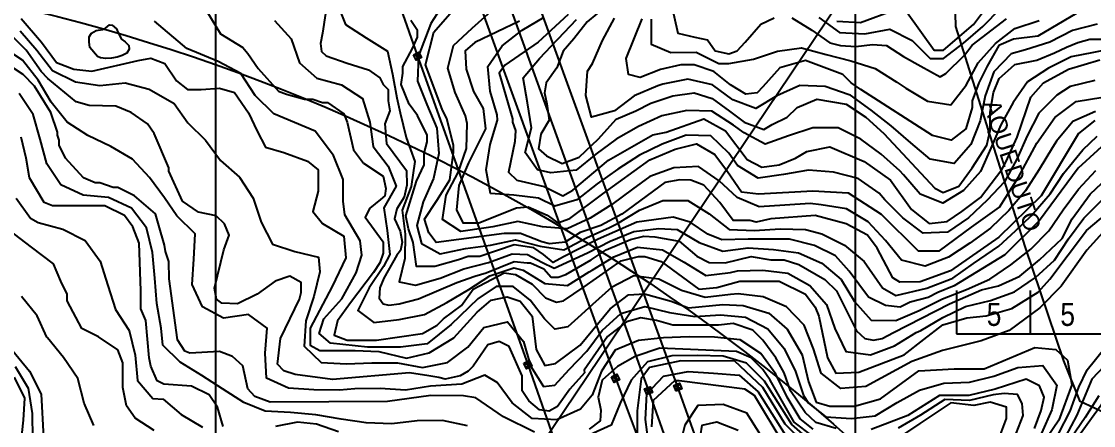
# Model space of a CAD drawing. Header units: millimetres. Extents: x 548366 to 1117317, y 7446967 to 14899125.
# Drawn here: x 555057 to 556733, y 7457678 to 7458309 of the extents above; entities that cross this region are included whole.
import ezdxf
from ezdxf.enums import TextEntityAlignment as Align

# ---------------------------------------------------------------- set-up
doc = ezdxf.new("R2010")
doc.units = ezdxf.units.MM
doc.header["$MEASUREMENT"] = 0
for name, color, linetype in [('AQUEDUTO', 7, 'Continuous'), ('CURVA_INTERMEDIÁRIA', 32, 'Continuous'), ('CURVA_MESTRA', 36, 'Continuous'), ('ENERGIA', 7, 'Continuous'), ('MALHA_TM', 8, 'Continuous'), ('RADIAIS', 222, 'Continuous')]:
    doc.layers.add(name, color=color, linetype=linetype)
doc.styles.add('ar_n', font='ARIALN.TTF', dxfattribs={"height": 30})
doc.styles.add('ARIAL', font='ARIAL.TTF')

# ---------------------------------------------------------------- blocks, each defined once
blk = doc.blocks.new('C10')
at = {"layer": 'ENERGIA', "color": 0, "linetype": 'Continuous'}
for p, q in [((-1.51, 1.5), (1.51, -1.5)), ((1.49, 1.5), (-1.49, -1.5))]:
    blk.add_line(p, q, dxfattribs=at)
blk.add_polyline3d([(-1.51, 1.5, 0), (1.49, 1.5, 0), (1.51, -1.5, 0), (-1.49, -1.5, 0), (-1.51, 1.5, 0)], dxfattribs=at)

msp = doc.modelspace()

# ---------------------------------------------------------------- linework, layer by layer
at = {"layer": 'AQUEDUTO', "ltscale": 5}
msp.add_lwpolyline([(556778.8, 7457684.6), (556711.5, 7457715.9), (556686.2, 7457779.5), (556625.8, 7457958.2), (556517.4, 7458301.5), (556513.8, 7458445.6)], dxfattribs=at)
at = {"layer": 'CURVA_INTERMEDIÁRIA'}
for points, elevation in [([(556070.4, 7458347.3), (556082.9, 7458291.2), (556109.2, 7458285.2), (556129, 7458281), (556141.2, 7458263.7), (556162.7, 7458259), (556175.3, 7458263.7), (556187.8, 7458276.9), (556212.3, 7458305.5), (556233.3, 7458315.1)], 120), ([(555720, 7458343.5), (555696.6, 7458306.1), (555677.2, 7458255.9), (555675.6, 7458216.3), (555690.6, 7458179.7), (555706, 7458142.9), (555709, 7458103.1), (555701, 7458064.2), (555684.8, 7458027.6), (555675, 7457990.6), (555682.2, 7457962.7), (555711.4, 7457946.5), (555750.6, 7457954.7), (555790.1, 7457960.1), (555829.2, 7457968.6), (555867.5, 7457958.7), (555904.6, 7457953), (555939.9, 7457971.7), (555976, 7457987.5), (555988.3, 7457994.1), (556022.6, 7458014.7), (556059.1, 7458029.6), (556098.5, 7458029.8), (556131.9, 7458008.9), (556163, 7457984.6), (556202.8, 7457983.2), (556242.6, 7457985.6), (556282.6, 7457984.3), (556307.7, 7457977.7), (556343.5, 7457960.2), (556374, 7457934.4), (556402.9, 7457893.2), (556423.7, 7457881.5), (556472.2, 7457892.8), (556510.3, 7457907.5), (556512.4, 7457908.4), (556545.2, 7457931.3), (556584.4, 7457958.5), (556610.4, 7457982.2), (556635.3, 7458005.9), (556664.9, 7458040.2), (556685.6, 7458072.2), (556715.8, 7458108.9), (556738.3, 7458130.2)], 230), ([(556734.9, 7458154.7), (556709.3, 7458134.3), (556650.5, 7458037.1), (556584.8, 7457972.7), (556509, 7457919.7), (556461.8, 7457902.9), (556429.8, 7457902.1), (556418.9, 7457908.8), (556394.6, 7457955.2), (556379.3, 7457975.7), (556346, 7457993.6), (556297.4, 7458006.4), (556228.3, 7458001.2), (556205.3, 7457996.1), (556195.1, 7457998.7), (556169.5, 7457998.7), (556148.4, 7458026.9), (556123.2, 7458053.8), (556103, 7458061.4), (556086.1, 7458062.2), (556062.5, 7458058), (555995.2, 7458008.4), (555962.3, 7457990.7), (555930.3, 7457979.8), (555906.7, 7457964.6), (555882.3, 7457962.1), (555870.2, 7457965.4), (555836.9, 7457978.2), (555811.3, 7457978.2), (555705.2, 7457964.3), (555693.4, 7457979.5), (555686.7, 7458000.5), (555706, 7458030), (555726.2, 7458061.9), (555732.1, 7458104.8), (555732, 7458116.4), (555721.8, 7458157.3), (555714.1, 7458172.7), (555688.5, 7458241.7), (555701.3, 7458292.9), (555737.1, 7458333.8)], 220), ([(555971.2, 7458334), (555941, 7458308.8), (555920.4, 7458282.1), (555903.6, 7458263), (555893.6, 7458237.1), (555876.8, 7458213.4), (555874.1, 7458198.1), (555878, 7458180.6), (555881.8, 7458155.4), (555868.8, 7458133.2), (555865, 7458110.3), (555877.2, 7458099.6), (555901.7, 7458087.4), (555928.4, 7458097.3), (555959, 7458126.3), (555986.3, 7458156.9), (556016.9, 7458169.9), (556040.6, 7458182.1), (556074.8, 7458193.1), (556108.1, 7458198.2), (556136.2, 7458189), (556163.7, 7458169.1), (556186.6, 7458152.3), (556217.2, 7458140.8), (556230.2, 7458148.5), (556253.9, 7458159.9), (556269.3, 7458175.2), (556300, 7458188), (556346, 7458180.3), (556376.7, 7458159.9), (556404.9, 7458134.3), (556484.6, 7458049), (556497.6, 7458042.1), (556522.1, 7458052.1), (556543, 7458080.6), (556566, 7458116.4), (556571.2, 7458139.4), (556570.8, 7458167.9), (556576.2, 7458198.5), (556585.3, 7458220.6), (556599.1, 7458232.8), (556609.8, 7458242), (556644.2, 7458248.9), (556671.5, 7458260.3), (556690.6, 7458269.5), (556708.2, 7458276.4), (556726.6, 7458281.7), (556757.1, 7458281.7)], 160), ([(556303.4, 7458315.5), (556335.7, 7458292.2), (556375.2, 7458290.4), (556414.4, 7458297.7), (556449, 7458279.8), (556477.2, 7458251.6), (556498, 7458251.7), (556529.4, 7458275.6), (556559.8, 7458301.5), (556587.7, 7458330.2)], 110), ([(555345.7, 7458326.2), (555367.9, 7458289.9), (555402.5, 7458269), (555410.5, 7458259.3), (555426.6, 7458236), (555458.3, 7458200.8), (555471.1, 7458195.7), (555499.2, 7458188), (555512, 7458188), (555527.4, 7458182.9), (555535, 7458182.9), (555560.6, 7458165), (555565.7, 7458152.2), (555576, 7458108.7), (555591.3, 7458088.2), (555622, 7458067.7), (555626.1, 7458048.4), (555624.6, 7458037.1), (555618, 7458031.5), (555601.1, 7458017.9), (555593.9, 7458003.8), (555622, 7457965.4), (555622, 7457947.5), (555616.9, 7457932.2), (555607.2, 7457917.2), (555571, 7457869.8), (555550.9, 7457841.7), (555545.3, 7457819.6), (555565.7, 7457811.9), (555611.8, 7457811.9), (555683.4, 7457822.2), (555706.4, 7457835), (555716.7, 7457845.2), (555744.8, 7457865.7), (555762.7, 7457891.2), (555811.3, 7457916.8), (555829.2, 7457914.3), (555854.8, 7457898.9), (555876, 7457878), (555892.9, 7457870.8), (555904.2, 7457873.2), (555936.4, 7457894.9), (555994.3, 7457935.8), (556021.1, 7457942.4), (556031.4, 7457942.4), (556056.9, 7457934.7), (556115.8, 7457891.2), (556143.9, 7457893.8), (556179.7, 7457904), (556241.1, 7457904), (556282.1, 7457883.6), (556297.4, 7457863.1), (556303, 7457849), (556316.7, 7457784), (556329.6, 7457759.9), (556365.8, 7457761.5), (556436.6, 7457788.8), (556467.2, 7457812.9), (556497, 7457835.4), (556534.8, 7457846.6), (556564.6, 7457849.8), (556604.8, 7457861.1), (556645.8, 7457886.8), (556664.3, 7457906.9), (556721.5, 7457983.2), (556744.8, 7458002.1)], 280), ([(555452.3, 7458311), (555478.1, 7458282.1), (555491.2, 7458245), (555518.3, 7458220.9), (555556.8, 7458210.5), (555589.6, 7458189.3), (555601.2, 7458152.4), (555606.7, 7458114.2), (555630.2, 7458083.6), (555642.4, 7458052.1), (555623.1, 7458018.4), (555628.5, 7457982.9), (555632.8, 7457945.7), (555622.7, 7457926.6), (555600.2, 7457893.5), (555582.7, 7457858), (555607.7, 7457839.2), (555647.3, 7457843.8), (555686.5, 7457851.9), (555721.7, 7457870.5), (555755.9, 7457890.9), (555789, 7457912.1), (555826.4, 7457924.5), (555841, 7457921.2), (555874.8, 7457900.3), (555910.2, 7457897), (555944.1, 7457918.3), (555948.9, 7457921), (555982.9, 7457941.9), (556019.6, 7457957), (556058.9, 7457953), (556092.9, 7457933.4), (556126.5, 7457912.6), (556165.3, 7457917.1), (556176, 7457919.8), (556215.4, 7457920.9), (556254.6, 7457916.5), (556289.2, 7457897.1), (556315.3, 7457867.5), (556328.1, 7457829.8), (556345.4, 7457793.8), (556384, 7457788.9), (556421.4, 7457803), (556455.4, 7457823.8), (556462.4, 7457826.6), (556496.8, 7457846.9), (556532.7, 7457864.3), (556571.5, 7457873.4), (556608.9, 7457887.3), (556642, 7457909.7), (556671.6, 7457936.5), (556693.5, 7457969.9), (556717.3, 7458002), (556745.5, 7458030.2)], 270), ([(555531.9, 7458321.8), (555527.3, 7458291), (555524.1, 7458274.9), (555525.9, 7458262.4), (555532.8, 7458255.6), (555565.7, 7458244.3), (555599, 7458234.1), (555616.9, 7458221.3), (555622, 7458211), (555629.7, 7458203.4), (555629.7, 7458185.4), (555632.3, 7458170.1), (555624.6, 7458149.6), (555627.1, 7458118.9), (555658.8, 7458076.9), (555659.3, 7458053.9), (555655.1, 7458035.2), (555643.4, 7458017), (555639.9, 7458001.2), (555648.8, 7457981.7), (555651.8, 7457964.7), (555649, 7457951.8), (555643.3, 7457944.2), (555623, 7457908.4), (555617, 7457893.2), (555615.9, 7457877.1), (555621.9, 7457868.4), (555631.1, 7457866.1), (555647.2, 7457868.4), (555677.6, 7457876.4), (555737.4, 7457901.9), (555765.3, 7457911.7), (555783.2, 7457916.8), (555826.7, 7457934.7), (555847.2, 7457932.2), (555852.3, 7457932.2), (555873.1, 7457923.2), (555884.8, 7457910.1), (555895.9, 7457909.8), (555907.9, 7457914), (555947.2, 7457937.1), (555970.5, 7457952.5), (556008.9, 7457968.8), (556029.4, 7457974.3), (556046.7, 7457973.1), (556084.8, 7457966.3), (556112.4, 7457943.1), (556131.5, 7457932.9), (556156.7, 7457932.2), (556197.6, 7457942.4), (556228.3, 7457937.3), (556248.8, 7457937.3), (556271.8, 7457929.6), (556312.8, 7457906.6), (556330.7, 7457888.7), (556362, 7457826.4), (556375.1, 7457814.2), (556388.7, 7457811.5), (556402.3, 7457814), (556419.8, 7457823.4), (556507.3, 7457868.2), (556557.5, 7457890.3), (556584, 7457896.4), (556617.2, 7457911.7), (556647.9, 7457937.3), (556683.7, 7457970.5), (556699.1, 7458001.2), (556727.2, 7458039.6), (556773.3, 7458083.1)], 260), ([(556756.8, 7458124.6), (556708.8, 7458080.5), (556648.3, 7457998.6), (556594.2, 7457945), (556514.9, 7457896.4), (556489.3, 7457886.1), (556473.9, 7457878.4), (556445.8, 7457870.8), (556430.5, 7457863.1), (556407.4, 7457865.7), (556380.9, 7457879), (556350.7, 7457919.3), (556329.2, 7457943.2), (556296.4, 7457959.6), (556257.3, 7457969.6), (556192.9, 7457969.6), (556151.3, 7457968.4), (556129.9, 7457977.2), (556102.1, 7457996.1), (556075.7, 7458003.7), (556018.9, 7457996.1), (555958.4, 7457969.6), (555904.1, 7457941.9), (555887.7, 7457933.1), (555872.6, 7457945.7), (555857.5, 7457955.8), (555826.7, 7457960.3), (555773, 7457942.4), (555755.1, 7457942.4), (555739.7, 7457937.3), (555703.1, 7457926.5), (555674.1, 7457926.5), (555669, 7457964.3), (555661.5, 7457985.7), (555657.7, 7458005.9), (555674.1, 7458060), (555686, 7458085.7), (555686, 7458103.6), (555691.1, 7458121.5), (555691.1, 7458131.7), (555675.7, 7458162.4), (555663, 7458180.3), (555650.2, 7458211), (555652.7, 7458228.9), (555652.7, 7458239.2), (555668.1, 7458267.3), (555675.7, 7458285.2), (555675.7, 7458295.5), (555665.5, 7458310.8)], 240), ([(556735.9, 7458168.9), (556700.1, 7458153.2), (556674.5, 7458122.7), (556668.3, 7458112.5), (556647.7, 7458078.3), (556626.1, 7458044.7), (556600.1, 7458014.3), (556571.7, 7457986.6), (556539.2, 7457963.4), (556506, 7457941.1), (556469.2, 7457927), (556432.6, 7457936.7), (556407.3, 7457967.5), (556380.4, 7457996.7), (556346.3, 7458016.9), (556306.8, 7458023.2), (556289.8, 7458025.3), (556249.9, 7458022.7), (556210, 7458020), (556175.4, 7458034.5), (556147.3, 7458060.5), (556115.1, 7458082.8), (556076.4, 7458080.8), (556039, 7458067.2), (556011.8, 7458047.3), (555979.5, 7458023.7), (555945.8, 7458002.1), (555909.7, 7457985.3), (555871.2, 7457988.5), (555832.5, 7457996.8), (555793.5, 7457988.5), (555782.9, 7457987.1), (555743.4, 7457981.3), (555714.9, 7458000.1), (555720.6, 7458038.2), (555739.5, 7458073.4), (555752.6, 7458111), (555753.6, 7458150), (555750.9, 7458162), (555734.6, 7458198.4), (555723, 7458236.6), (555732.3, 7458272.1), (555761.3, 7458299.1), (555791, 7458325.7)], 210), ([(556734.7, 7458217.5), (556696.1, 7458207.7), (556675.1, 7458194.1), (556647.3, 7458166.1), (556629, 7458130.8), (556612.6, 7458094.3), (556593.4, 7458059.2), (556566.2, 7458030.2), (556537.4, 7458002.7), (556504.4, 7457980.4), (556466.1, 7457978.8), (556434.6, 7458002.9), (556406.2, 7458031), (556397.7, 7458041.5), (556364.7, 7458064.1), (556326.3, 7458074.2), (556287.1, 7458077), (556247.8, 7458070.2), (556208.5, 7458064.7), (556176.2, 7458084.6), (556162.3, 7458103.5), (556134.1, 7458130.6), (556095.9, 7458131.7), (556058.3, 7458117.9), (556022.8, 7458100.5), (555989.2, 7458078.8), (555956.5, 7458055.9), (555925.1, 7458031), (555890.7, 7458021), (555865, 7458033.4), (555826.3, 7458038.1), (555790.1, 7458040.5), (555783.3, 7458077.7), (555789.5, 7458117.1), (555800.6, 7458155.4), (555800.3, 7458163.6), (555789.6, 7458200.8), (555785.8, 7458239.2), (555808.1, 7458271.2), (555839.3, 7458296.1), (555873.7, 7458316.4)], 190), ([(555911.2, 7458320.2), (555864.3, 7458277.3), (555812.5, 7458241.1), (555803.7, 7458228.9), (555824.1, 7458157.3), (555824.1, 7458152.2), (555829.2, 7458139.4), (555828, 7458121.9), (555818.3, 7458074), (555831, 7458061.4), (555874, 7458051.6), (555902.8, 7458036.9), (555918.5, 7458045.7), (555974.2, 7458092.6), (556043.6, 7458132.6), (556064.6, 7458136.8), (556123.5, 7458157.3), (556157.1, 7458138.8), (556191.2, 7458093.6), (556214.1, 7458081.8), (556241.1, 7458085.7), (556266.7, 7458095.9), (556284.6, 7458106.1), (556320.4, 7458113.8), (556374.2, 7458090.8), (556415.1, 7458061.4), (556448.3, 7458015.5), (556475.7, 7457994), (556504, 7457996.9), (556526.5, 7458012.5), (556555.8, 7458034.5), (556589.1, 7458078), (556595.6, 7458089.6), (556613.1, 7458128.6), (556634.6, 7458191.1), (556654.2, 7458213.5), (556693.3, 7458235), (556742.2, 7458249.7)], 180), ([(556771.4, 7458268.9), (556732.3, 7458260.8), (556697.9, 7458254.4), (556662.3, 7458236.7), (556629.2, 7458215.3), (556606.9, 7458182.7), (556587.6, 7458148.1), (556572, 7458111.6), (556555.8, 7458075.3), (556529.5, 7458045.4), (556496.8, 7458025.6), (556461.7, 7458039.8), (556435.7, 7458070.1), (556429.8, 7458076.4), (556400.8, 7458102.1), (556368.6, 7458125.5), (556333.2, 7458143.5), (556293.7, 7458143.1), (556256, 7458130.8), (556219.5, 7458117.8), (556186.4, 7458135.4), (556169.6, 7458147.7), (556136, 7458169.1), (556096.8, 7458170.3), (556057.7, 7458162.2), (556021.5, 7458145.5), (555986.6, 7458125.8), (555954.5, 7458102.3), (555923.8, 7458077.4), (555884.3, 7458073), (555863.6, 7458077.5), (555844, 7458104.9), (555854.2, 7458143.4), (555847.6, 7458182.2), (555841.1, 7458221.4), (555866.4, 7458251.8), (555894.1, 7458280.6), (555895.8, 7458282.4), (555924.2, 7458312.4)], 170), ([(556706.3, 7458322.2), (556645.4, 7458286.6), (556607.5, 7458282), (556584.6, 7458271.7), (556566.2, 7458239.6), (556553.3, 7458213.6), (556543, 7458185.4), (556543, 7458175.2), (556532.8, 7458142), (556509.8, 7458124), (556481, 7458131.5), (556369.1, 7458203.4), (556353.7, 7458213.6), (556340.9, 7458226.4), (556282.4, 7458248.5), (556242.2, 7458237), (556215.7, 7458207.2), (556206.6, 7458198), (556189.3, 7458195.7), (556165.2, 7458210.6), (556138.8, 7458231.5), (556108.1, 7458241.7), (556087.6, 7458241.7), (556055.9, 7458234.5), (556023.8, 7458221.9), (556005.4, 7458226.5), (556002, 7458251.8), (556027.2, 7458313.7)], 140), ([(556041.3, 7458313), (556040.9, 7458274), (556072, 7458261), (556111.6, 7458261.7), (556146.7, 7458244), (556162.5, 7458243.8), (556200.9, 7458250.7), (556238.6, 7458263.1), (556276.2, 7458268.1), (556314.7, 7458258), (556353.4, 7458248), (556391.4, 7458236.1), (556425, 7458214.5), (556439.1, 7458205.5), (556473.3, 7458184.8), (556509.3, 7458179.1), (556533.5, 7458210.2), (556552.5, 7458245.1), (556579.1, 7458274.9), (556609.7, 7458298.7), (556647.4, 7458310.9)], 130), ([(556260.8, 7458315.1), (556292.5, 7458296), (556320.6, 7458276.3), (556337.3, 7458271.8), (556361.2, 7458270.6), (556386.9, 7458273.6), (556409, 7458271.8), (556435.6, 7458254.5), (556462.8, 7458239.6), (556492.7, 7458222.8), (556501.7, 7458228.2), (556531, 7458256.9), (556543, 7458272.4), (556596.7, 7458313.4)], 120), ([(555054.6, 7458294.7), (555080.7, 7458264.4), (555105.3, 7458233.1), (555141, 7458215.3), (555179.2, 7458209.7), (555219, 7458213.4), (555256.3, 7458203.5), (555295.3, 7458181.3), (555316.7, 7458151.2), (555344.6, 7458123.8), (555368, 7458092.1), (555397.3, 7458066), (555418.9, 7458033.3), (555431.3, 7457995.8), (555449.3, 7457961.4), (555483.8, 7457950), (555520.9, 7457941.5), (555523.3, 7457918.3), (555513.8, 7457879.6), (555501.1, 7457841.8), (555498.4, 7457802.4), (555525.3, 7457776.7), (555564.6, 7457774.5), (555604.6, 7457776.4), (555644.5, 7457776.1), (555683.8, 7457768.9), (555722.5, 7457776.9), (555754.3, 7457800.6), (555779.6, 7457831.4), (555816.6, 7457840.1), (555841.4, 7457809.7), (555852.4, 7457771.7), (555873, 7457739.3), (555890.6, 7457741.6), (555912.9, 7457765.6), (555940.3, 7457794.6), (555964.5, 7457826.5), (555993.9, 7457853.4), (556031.2, 7457864.1), (556069.9, 7457854.8), (556109.3, 7457848.7), (556149.3, 7457851.2), (556188.8, 7457847.7), (556223.7, 7457829.3), (556249.2, 7457798.6), (556266.9, 7457762.9), (556279.1, 7457725), (556287.1, 7457713), (556314.2, 7457691.9), (556353.5, 7457689.3), (556391.5, 7457693.3), (556425.4, 7457714.4), (556460.3, 7457733.4), (556498.8, 7457744.4), (556538.6, 7457745.9), (556576.9, 7457755.4), (556614.5, 7457769.1), (556653.4, 7457771.9), (556675.4, 7457741.3), (556667.6, 7457702.7), (556651.2, 7457666.4)], 310), ([(556766.4, 7458001.1), (556722.3, 7457952.3), (556682.1, 7457895.8), (556648.6, 7457862.3), (556600.8, 7457826.9), (556556.7, 7457810.6), (556496.4, 7457795.3), (556448.6, 7457778.1), (556376.7, 7457739.1), (556337.5, 7457736.1), (556306.6, 7457760.1), (556294.9, 7457798.3), (556280.3, 7457835.3), (556252.4, 7457863.5), (556216.4, 7457879.3), (556177, 7457883.8), (556165.3, 7457882.9), (556125.5, 7457878.5), (556088.5, 7457889.2), (556053, 7457906.9), (556014, 7457912.3), (555979.2, 7457893.7), (555949.2, 7457867.2), (555931.5, 7457851.3), (555910.8, 7457832.4), (555890.7, 7457828.6), (555874.3, 7457844.9), (555851.7, 7457873.9), (555825.2, 7457895.3), (555798.8, 7457895.3), (555769.9, 7457876.4), (555728.4, 7457836.1), (555690.7, 7457805.9), (555649.1, 7457800.9), (555597.6, 7457800.9), (555539.7, 7457807.2), (555522.1, 7457822.3), (555529.6, 7457844.9), (555557.3, 7457876.4), (555580, 7457916.6), (555588.8, 7457944.3), (555586.2, 7457967), (555562.3, 7458007.2), (555559.8, 7458028.6), (555559.8, 7458062.6), (555544.7, 7458100.3), (555515.8, 7458138), (555451, 7458165.1), (555422.1, 7458194), (555399.5, 7458228), (555364.2, 7458246.8), (555315.2, 7458267), (555264.9, 7458309.7)], 290), ([(556330.1, 7457673.5), (556298.6, 7457682.8), (556281.9, 7457698.8), (556259, 7457732.6), (556248.8, 7457760.8), (556236, 7457783.8), (556215.6, 7457811.9), (556200.2, 7457827.3), (556169.5, 7457837.5), (556146.5, 7457835), (556074.8, 7457835), (556049.3, 7457842.6), (556025.1, 7457846.3), (556002.6, 7457840.1), (555972.7, 7457817.6), (555936.2, 7457764.8), (555936.7, 7457760.8), (555913.7, 7457735.2), (555894.6, 7457707.8), (555881.6, 7457700.5), (555866.5, 7457702.7), (555850.1, 7457716.8), (555839.5, 7457732.6), (555839.5, 7457755.7), (555819, 7457801.7), (555803.7, 7457809.4), (555785.8, 7457804.3), (555762.7, 7457771), (555755.1, 7457763.3), (555742.3, 7457755.7), (555719.2, 7457750.5), (555709, 7457753.1), (555693.7, 7457755.7), (555663.3, 7457760.4), (555542.9, 7457750.3), (555484.6, 7457758.2), (555466.6, 7457763.8), (555457.1, 7457773.9), (555461.6, 7457814.4), (555491.5, 7457875.9), (555494.1, 7457886.1), (555494.1, 7457901.5), (555476.2, 7457911.7), (555453.2, 7457904), (555425, 7457883.6), (555394.3, 7457868.2), (555370.1, 7457869.6), (555361.7, 7457875.8), (555358.3, 7457892.7), (555373, 7457952.8), (555381.5, 7457975.7), (555373.9, 7457993.6), (555360.9, 7458005.7), (555333.4, 7458011.8), (555308.6, 7458028.7), (555286.9, 7458075.4), (555286.9, 7458080.6), (555263.9, 7458134.3), (555253.6, 7458149.6), (555228, 7458167.5), (555204.3, 7458177.1), (555162.7, 7458178.2), (555142.4, 7458183.9), (555098, 7458220.4), (555087.3, 7458231.5), (555064.3, 7458264.8), (555041.3, 7458287.8)], 320), ([(556294.1, 7457672.8), (556274.1, 7457688.6), (556253.6, 7457722.6), (556236, 7457758.5), (556212.7, 7457790.9), (556180, 7457812.4), (556140.3, 7457816.1), (556100.3, 7457816.6), (556060.5, 7457815.3), (556021.3, 7457811.3), (555984.9, 7457796), (555963.4, 7457763.1), (555949, 7457725.9), (555930.7, 7457704.1), (555893.7, 7457687.4), (555855.1, 7457689.2), (555823.8, 7457713.5), (555800.5, 7457745.4), (555781.3, 7457756.8), (555745.3, 7457743), (555696.3, 7457739.7), (555657.2, 7457733.4), (555617.3, 7457736.2), (555577.6, 7457735.4), (555553.8, 7457733.4), (555513.9, 7457734.1), (555474, 7457736.8), (555439.5, 7457752.1), (555437.7, 7457791.5), (555440.7, 7457830.3), (555411.5, 7457851.6), (555372.3, 7457846), (555339.9, 7457863.5), (555323.4, 7457898.6), (555326.2, 7457938.4), (555328, 7457977.8), (555299.4, 7458005.7), (555280.5, 7458033.8), (555257.1, 7458065.8), (555230.3, 7458094.3), (555196.3, 7458114.1), (555160.4, 7458131.1), (555127.9, 7458152.3), (555103.2, 7458183.4), (555082.8, 7458217.8), (555058.2, 7458249.1), (555024.9, 7458270.7)], 330), ([(555858.9, 7457668.1), (555810, 7457691.9), (555766.9, 7457721.4), (555747.9, 7457724.7), (555696.4, 7457725.3), (555628.8, 7457715.7), (555445.5, 7457714.7), (555421.7, 7457723.4), (555410.8, 7457735.6), (555403, 7457771.6), (555386.7, 7457786.3), (555366.2, 7457794), (555320.1, 7457791.5), (555312.3, 7457794.7), (555300.7, 7457812.1), (555287.8, 7457907.5), (555286.9, 7457934.7), (555281.8, 7457950.1), (555280.4, 7457959.9), (555271.5, 7457991), (555266.4, 7458008.9), (555233.2, 7458037.1), (555207.6, 7458049.9), (555199.9, 7458049.9), (555179.4, 7458057.5), (555171.8, 7458057.5), (555153.8, 7458065.2), (555125.7, 7458095.9), (555115.5, 7458116.4), (555115.5, 7458124), (555112.9, 7458131.7), (555112.9, 7458136.8), (555102.7, 7458167.5), (555077.1, 7458208.5), (555059.2, 7458226.4), (555036.2, 7458241.7)], 340), ([(555371.9, 7457677), (555362.9, 7457707.2), (555350, 7457726.5), (555322.3, 7457740), (555279.2, 7457742.9), (555269, 7457748), (555258.7, 7457771), (555256.2, 7457783.8), (555251.1, 7457842.6), (555243.4, 7457860.5), (555243.4, 7457888.7), (555240.8, 7457962.9), (555230.6, 7457988.5), (555217.8, 7458006.4), (555187.1, 7458021.7), (555105.2, 7458021.7), (555092.4, 7458026.8), (555069.4, 7458065.2), (555064.3, 7458095.9), (555056, 7458128.5)], 360), ([(555048.3, 7458033.4), (555070.9, 7458002.1), (555082.8, 7457995.2), (555121.3, 7457985), (555156.2, 7457967.2), (555179.6, 7457935.2), (555191.7, 7457897.2), (555203.6, 7457859.5), (555225.3, 7457826.5), (555234.6, 7457788.3), (555238.1, 7457748.6), (555262.2, 7457720.6), (555278.1, 7457719.5), (555306.2, 7457695.7), (555339.8, 7457675.9)], 370), ([(555264, 7457670.7), (555234.7, 7457689.8), (555220.7, 7457709.1), (555215, 7457737.6), (555215.2, 7457776.1), (555207.6, 7457796.6), (555176.9, 7457817), (555151.3, 7457829.8), (555128.3, 7457873.3), (555128.3, 7457883.6), (555118, 7457904), (555106.6, 7457931.1), (555072.4, 7457956.7), (555036.7, 7457983.8)], 380), ([(555169.8, 7457678.2), (555154.9, 7457713.2), (555145, 7457751.6), (555122.6, 7457784.5), (555097.3, 7457815.2), (555096.5, 7457816.4), (555081.4, 7457849.6), (555056.6, 7457880.1)], 390), ([(556292.1, 7457662.5), (556264.4, 7457683.8), (556227.1, 7457749.4), (556215.6, 7457765.9), (556197.6, 7457783.8), (556174.6, 7457794), (556054.4, 7457799.1), (556016, 7457786.3), (555988.3, 7457770.6), (555964.5, 7457749.4), (555958.1, 7457722.4), (555962.6, 7457702.2), (555961.3, 7457685.5), (555943.9, 7457672.6)], 340), ([(556678, 7457665.4), (556696.3, 7457700.9), (556709.8, 7457738.4), (556722.8, 7457765.2), (556751, 7457800.1)], 290), ([(556778.4, 7457801.7), (556729.8, 7457750.5), (556706.7, 7457694.3), (556688.8, 7457661)], 280), ([(556279.1, 7457652.2), (556250.8, 7457680.5), (556215.6, 7457737.7), (556172.1, 7457778.7), (556087.3, 7457779.5), (556038.4, 7457769.2), (556025.5, 7457751.2), (556019.1, 7457701.1), (556019.1, 7457657.4)], 360), ([(555046.9, 7457770.7), (555067.1, 7457736.5), (555073.4, 7457697.2), (555074.1, 7457657.3)], 410), ([(556037.5, 7457648.2), (556032.2, 7457687.8), (556034.4, 7457727.7), (556060.3, 7457755.6), (556098.7, 7457762.9), (556138.6, 7457760.2), (556178.5, 7457757.1), (556208.3, 7457731), (556229.8, 7457697.3), (556251.2, 7457663.5)], 370), ([(555056.2, 7457652.7), (555060.1, 7457686.5), (555062, 7457721.3), (555045.6, 7457754.1)], 420), ([(556248.8, 7457648.2), (556202.8, 7457725), (556187.4, 7457735.2), (556085.1, 7457748), (556077.4, 7457748), (556044.1, 7457717.3), (556041.6, 7457676.3)], 380), ([(556640.2, 7457673.8), (556650.5, 7457701.9), (556655.6, 7457722.4), (556647.9, 7457740.3), (556627.4, 7457750.5), (556578.8, 7457735.2), (556537.9, 7457725), (556491.9, 7457725), (556442.4, 7457693.8), (556384.8, 7457672)], 320), ([(556775.8, 7457753.1), (556673.5, 7457612.4)], 260), ([(556608, 7457656.7), (556622.5, 7457693.9), (556621.1, 7457712.5), (556613.8, 7457727), (556592.8, 7457728.3), (556575.6, 7457726.4), (556538.7, 7457717.4), (556499.9, 7457719.1), (556461.9, 7457694.3), (556427.4, 7457674)], 330), ([(556740.8, 7457724.9), (556719.3, 7457691.1), (556697, 7457658)], 270), ([(556211.8, 7457663.6), (556190.4, 7457697.4), (556153.5, 7457711.1), (556113.9, 7457709.5), (556093.9, 7457678.8), (556084.5, 7457641.2)], 390), ([(556584, 7457655.9), (556596.7, 7457689.1), (556596.7, 7457707), (556571.2, 7457714.7), (556545.6, 7457709.6), (556509.7, 7457713.9), (556461.2, 7457681.5), (556422.8, 7457655.9)], 340), ([(555552.4, 7457668.6), (555517.7, 7457680.2), (555488.1, 7457683.4), (555453.6, 7457677)], 360)]:
    msp.add_lwpolyline(points, dxfattribs=dict(at, elevation=elevation))
at = {"layer": 'CURVA_INTERMEDIÁRIA', "linetype": 'Continuous', "elevation": 290}
msp.add_lwpolyline([(555175.3, 7458254.6), (555163.8, 7458269), (555162.7, 7458277.8), (555162.7, 7458285.5), (555166, 7458291), (555173.7, 7458295.4), (555183.6, 7458297), (555188, 7458299.2), (555194.1, 7458304.2), (555198.5, 7458303.6), (555205.1, 7458298.1), (555207.8, 7458291.5), (555213.3, 7458281.6), (555218.8, 7458277.8), (555224.3, 7458271.7), (555224.9, 7458266.2), (555221.6, 7458260.2), (555213.9, 7458256.3), (555206.2, 7458253.6), (555197.4, 7458251.9), (555188.6, 7458251.4), (555180.3, 7458252.5), (555175.3, 7458254.6)], dxfattribs=at)
at = {"layer": 'CURVA_MESTRA'}
for points, elevation in [([(556441.2, 7458323.5), (556483.5, 7458264.4), (556498.3, 7458264.4), (556544.8, 7458304.5), (556587.1, 7458361.5)], 100), ([(555549.5, 7458338.7), (555563.1, 7458304.9), (555595.6, 7458284.1), (555628.7, 7458263), (555636.7, 7458227), (555643.3, 7458190.4), (555648.9, 7458166.7), (555658.3, 7458128), (555671.7, 7458090.5), (555665.8, 7458051.8), (555651.6, 7458014.5), (555656.7, 7457977.1), (555656.1, 7457939.3), (555647.3, 7457902.8), (555672.7, 7457897.5), (555711.1, 7457908.7), (555748.4, 7457922.9), (555787, 7457932.8), (555823.7, 7457946.5), (555847.9, 7457945.6), (555870.2, 7457933.7), (555889.4, 7457924.2), (555941.5, 7457948.1), (555977, 7457966.4), (556014, 7457981.5), (556053.3, 7457986.2), (556081.5, 7457984.4), (556115.9, 7457964.1), (556152.9, 7457950.5), (556192.5, 7457955.7), (556232.3, 7457953.5), (556271.5, 7457947.9), (556307.9, 7457931.7), (556338.2, 7457906.3), (556358.9, 7457872.1), (556385.2, 7457843), (556423.5, 7457842.3), (556460.1, 7457858.2), (556494.5, 7457875.2), (556496.6, 7457876.3), (556533.8, 7457890.7), (556570.3, 7457906.8), (556603.4, 7457929.2), (556634.6, 7457954), (556662.7, 7457982.4), (556685.1, 7458015.4), (556708.9, 7458047.7), (556736, 7458076.9)], 250), ([(556331.3, 7458309.8), (556368.3, 7458307.7), (556422.2, 7458327.7)], 100), ([(555056.2, 7458313.9), (555088.1, 7458277.1), (555111.5, 7458245.2), (555138.3, 7458235.2), (555166.8, 7458231.9), (555238.9, 7458248.6), (555259, 7458251.9), (555280.8, 7458243.6), (555299.2, 7458216.8), (555316, 7458203.4), (555337.7, 7458203.4), (555366.2, 7458205.1), (555389.7, 7458198.4), (555411.5, 7458166.5), (555424.9, 7458138.1), (555438.3, 7458113), (555466.8, 7458104.6), (555503.6, 7458091.2), (555520.4, 7458077.8), (555520.4, 7458044.3), (555512, 7458012.5), (555527.1, 7457994.1), (555560.6, 7457974), (555564, 7457940.5), (555542.2, 7457895.3), (555507.9, 7457830.5), (555507.9, 7457803.7), (555523, 7457795.3), (555578.3, 7457795.3), (555615.1, 7457793.7), (555658.7, 7457783.6), (555693.9, 7457792), (555732.4, 7457815.4), (555769.3, 7457855.6), (555791.1, 7457874), (555816.2, 7457879.1), (555836.3, 7457872.4), (555854.8, 7457848.9), (555861.5, 7457797), (555874.9, 7457771.9), (555891.6, 7457775.2), (555930.2, 7457803.7), (555977.1, 7457860.6), (556005.6, 7457882.4), (556030.7, 7457884.1), (556072.6, 7457872.4), (556099.4, 7457862.3), (556153, 7457867.3), (556184.9, 7457865.7), (556225.1, 7457853.9), (556253.6, 7457828.8), (556277, 7457788.6), (556287.1, 7457746.8), (556298.8, 7457715), (556320.6, 7457708.3), (556359.1, 7457708.3), (556399.4, 7457720), (556459.7, 7457763.5), (556515, 7457766.9), (556561.9, 7457766.9), (556640.7, 7457800.4), (556673.5, 7457797.1), (556692, 7457780.3), (556698.7, 7457741.8), (556678.6, 7457686.5), (556641.7, 7457633)], 300), ([(556738.2, 7458305.3), (556699.7, 7458295.6), (556664.4, 7458276.9), (556626.4, 7458265.4), (556603.7, 7458259.1), (556576.9, 7458230.9), (556563.1, 7458193.5), (556555.6, 7458154.3), (556540.6, 7458117.5), (556514.8, 7458087.8), (556477.3, 7458094.2), (556446.8, 7458120.1), (556416.5, 7458146.2), (556385.2, 7458171.1), (556352.9, 7458194.3), (556350.5, 7458194.7), (556313.2, 7458208), (556273.4, 7458209.5), (556237.3, 7458193.1), (556204.9, 7458173.5), (556169, 7458187), (556136.7, 7458210.5), (556098.3, 7458219.4), (556059.2, 7458211.7), (556051.4, 7458209), (556014.6, 7458193.3), (555983.5, 7458169.7), (555947.7, 7458160.2), (555938.7, 7458193.8), (555941.6, 7458231.8), (555949.2, 7458243.8), (555964.8, 7458279.5), (555983.7, 7458314.6)], 150), ([(555835.3, 7458310.1), (555765.3, 7458276.7), (555750.2, 7458263.4), (555751.9, 7458235.1), (555763.6, 7458200.1), (555778.6, 7458173.4), (555781.9, 7458141.7), (555755.3, 7458088.4), (555740.2, 7458053.4), (555736.9, 7458015.1), (555746.9, 7457995.1), (555771.9, 7457995.1), (555830.3, 7458018.4), (555848.6, 7458020.1), (555878.7, 7458006.8), (555895.3, 7457995.1), (555913.7, 7458001.8), (555965.4, 7458040.1), (556038.8, 7458093.4), (556078.8, 7458110.1), (556112.1, 7458118.4), (556140.5, 7458101.8), (556160.5, 7458075.1), (556182.2, 7458043.4), (556208.9, 7458040.1), (556293.9, 7458045.1), (556348.9, 7458041.8), (556400.6, 7458008.4), (556458.7, 7457951.2), (556492, 7457951.2), (556542, 7457987.9), (556585.4, 7458019.5), (556615.4, 7458066.2), (556643.8, 7458119.5), (556672.1, 7458159.5), (556705.5, 7458184.5), (556747.2, 7458191.2)], 200), ([(555754.1, 7457677.9), (555715.1, 7457686), (555675.2, 7457685.6), (555635.5, 7457680.8), (555595.6, 7457682.3), (555556.3, 7457688.3), (555517.1, 7457695.2), (555477.3, 7457698.5), (555437.5, 7457700.7), (555404.5, 7457714.5), (555370.8, 7457735.4), (555338.5, 7457756.5), (555305, 7457777.5), (555277.9, 7457803.8), (555275.2, 7457830.2), (555268.1, 7457868.8), (555265.2, 7457908.6), (555261.3, 7457948.4), (555252.1, 7457987), (555228.5, 7458017.8), (555192.6, 7458034.5), (555152.9, 7458038), (555118.1, 7458054.1), (555096.5, 7458087.1), (555085.8, 7458125.6), (555074.9, 7458164), (555053.2, 7458197.2)], 350), ([(555031, 7457809.4), (555069.4, 7457763.3), (555087.3, 7457727.5), (555091.1, 7457659.7)], 400), ([(556290.7, 7457653.7), (556261.1, 7457679.9), (556239.4, 7457713.5), (556218.5, 7457747.6), (556190.3, 7457775.9), (556153.4, 7457786.7), (556113.4, 7457787.7), (556073.4, 7457787.1), (556035.3, 7457777.8), (556009.9, 7457749), (555992.7, 7457713.1), (555978.4, 7457678.9), (555945.2, 7457663.9)], 350), ([(556115.8, 7457645.6), (556120.9, 7457678.9), (556143.9, 7457684), (556177.2, 7457671.2)], 400)]:
    msp.add_lwpolyline(points, dxfattribs=dict(at, elevation=elevation))
at = {"layer": 'ENERGIA', "color": 8, "ltscale": 0.5}
for points in [[(555172.4, 7459975.5), (555442.7, 7459306.4), (555682.9, 7458713), (556037, 7457732.7), (556122.7, 7457490), (556175.7, 7457306), (556318.7, 7456649.7)], [(556359.7, 7456662.4), (556210.3, 7457338.5), (556165.9, 7457504.9), (556082.9, 7457738.3), (555722.9, 7458728.9), (555482.8, 7459322.3), (555215.3, 7459981)], [(555134.3, 7459941.9), (555412.3, 7459270.2), (555636, 7458712.9), (555985.4, 7457752.1), (556083.6, 7457489.6), (556127.6, 7457304.5), (556277, 7456639.1)]]:
    msp.add_lwpolyline(points, dxfattribs=at)
at = {"layer": 'ENERGIA', "color": 8, "ltscale": 4}
msp.add_lwpolyline([(555252.1, 7459261.5), (555438.6, 7458868.3), (555529.7, 7458670.2), (555675.9, 7458255.4), (555848.3, 7457773.4), (555972.8, 7457418)], dxfattribs=at)
at = {"layer": 'MALHA_TM'}
for points in [[(555360, 7460415), (555360, 7450410)], [(556360, 7460415), (556360, 7450410)]]:
    msp.add_lwpolyline(points, dxfattribs=at)
at = {"layer": 'RADIAIS', "linetype": 'Continuous', "ltscale": 2.5}
for p, q in [((556518.3, 7457889.1), (556518.3, 7457821.4)), ((556633.4, 7457889.1), (556633.4, 7457821.4)), ((556633.4, 7457889.1), (556633.4, 7457821.4)), ((556518.3, 7457821.4), (557209, 7457821.4))]:
    msp.add_line(p, q, dxfattribs=at)
msp.add_lwpolyline([(557155.6, 7459558.5), (551571.8, 7451267)], dxfattribs=at)
for radius in [4998.2, 3998.6, 2998.9]:
    msp.add_circle((554363.7, 7455412.7), radius, dxfattribs=at)
msp.add_point((556038.8, 7457900.2), dxfattribs=at)

# ---------------------------------------------------------------- block references
at = {"layer": 'ENERGIA', "ltscale": 0.3, "yscale": 3.168000001460314, "zscale": 3.168}
for p, xscale, rotation in [((555675.9, 7458255.4), 3.167999999421488, 25.80207264229327), ((555848.3, 7457773.4), 3.167999999421488, 25.80207264229327), ((555985.4, 7457752.1), 3.167999999421488, 25.80207264229327), ((556082.9, 7457738.3), 3.168000000251593, 111.106678397642), ((556037, 7457732.7), 3.168000000251593, 111.106678397642)]:
    msp.add_blockref('C10', p, dxfattribs=dict(at, xscale=xscale, rotation=rotation))

# ---------------------------------------------------------------- texts
at = {"layer": 'AQUEDUTO', "style": 'ARIAL'}
msp.add_text('AQUEDUTO', height=27, rotation=288.2669, dxfattribs=at).set_placement((556559.4, 7458181.6))
at = {"layer": 'RADIAIS', "linetype": 'Continuous', "ltscale": 2.5, "style": 'ar_n'}
for p in [(556577.1, 7457833.9), (556692.2, 7457833.9)]:
    msp.add_text('5', height=36, dxfattribs=at).set_placement(p, align=Align.CENTER)

doc.saveas('drawing.dxf')
